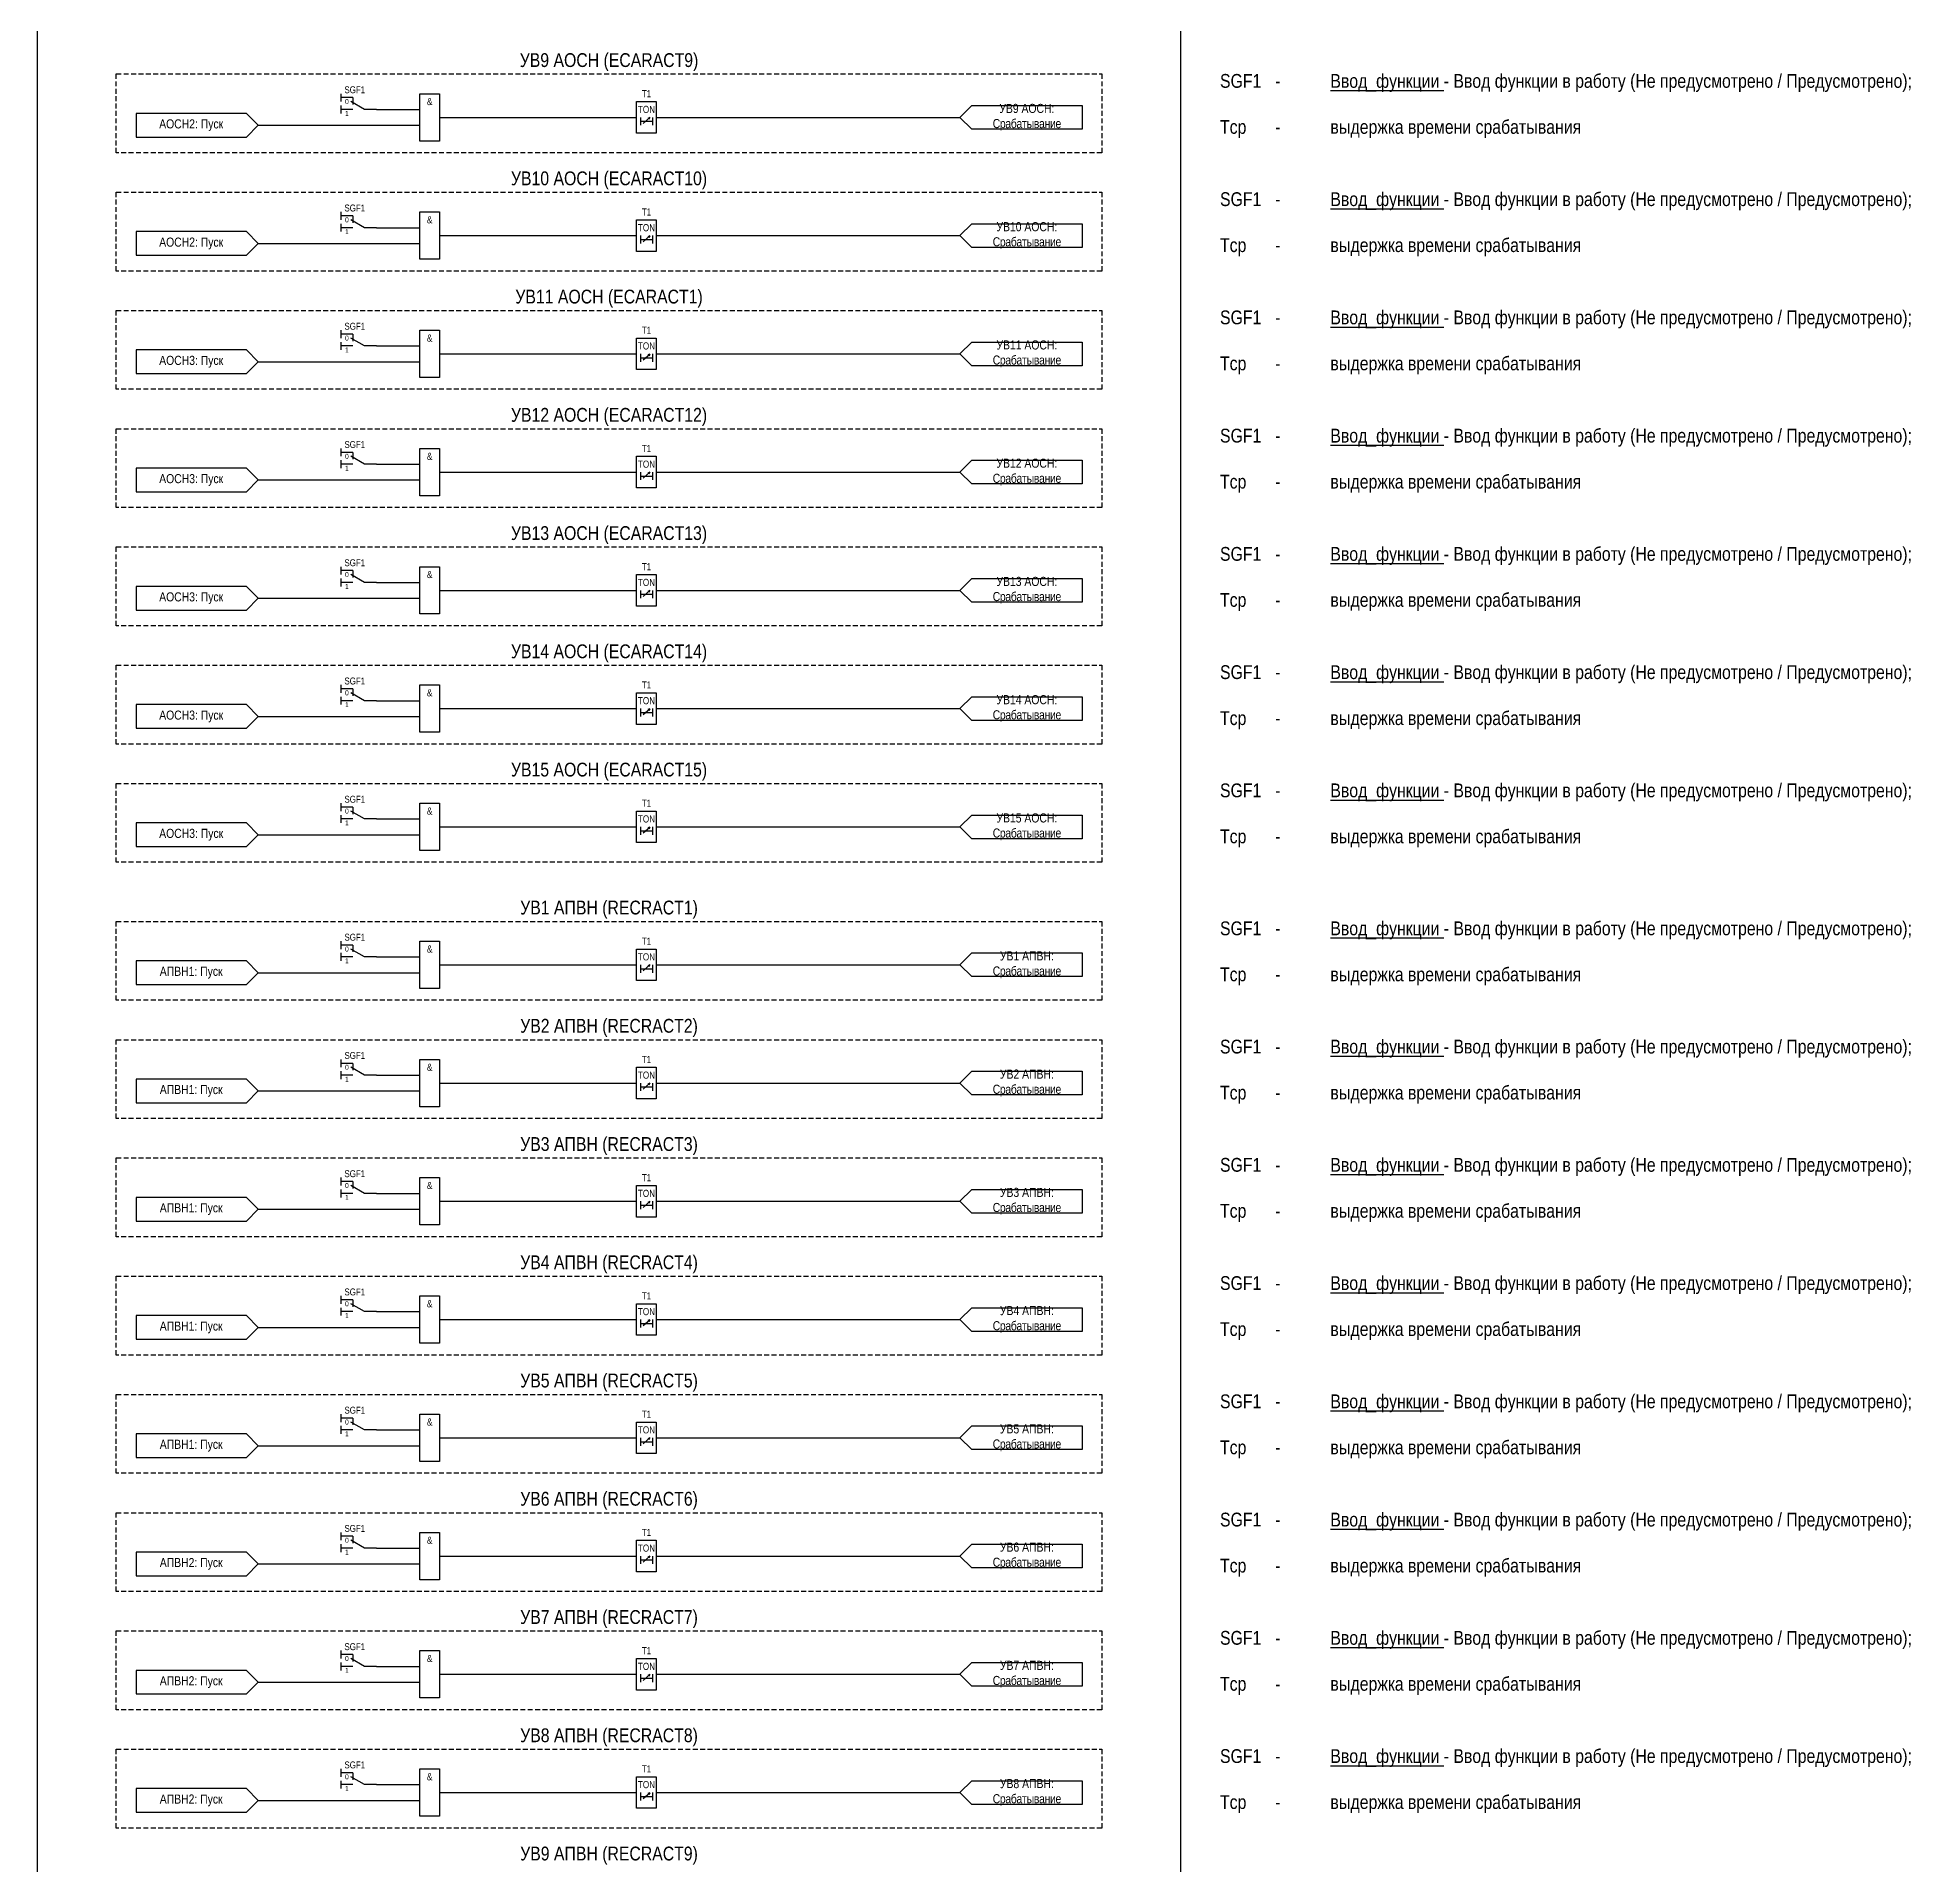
# Model space of a CAD drawing. Header units: millimetres. Extents: x -1017 to 1389, y -932 to 1669.
# Drawn here: x -1017 to -541.8, y 460.5 to 924.3 of the extents above; entities that cross this region are included whole.
import ezdxf
from ezdxf.enums import TextEntityAlignment as Align

# ---------------------------------------------------------------- set-up
doc = ezdxf.new("R2010")
doc.units = ezdxf.units.MM
doc.linetypes.add('штриховая2', pattern=[0.375, 0.25, -0.125])
doc.layers.add('Основная', color=7, linetype='Continuous')
doc.styles.add('2.5_Gost_RD', font='ARIALN.TTF', dxfattribs={"height": 2.5})
doc.styles.add('3.5_Gost_RD', font='ARIALN.TTF', dxfattribs={"height": 3.5})
doc.styles.add('Вывод', font='ARIALN.TTF', dxfattribs={"height": 2.5})
doc.styles.add('Компонент', font='ARIALN.TTF', dxfattribs={"height": 3.5})

# ---------------------------------------------------------------- blocks, each defined once
blk = doc.blocks.new('*U79')
at = {"layer": 'Основная', "color": 0}
blk.add_line((0, 0), (7, 4), dxfattribs=at)
at = {"layer": 'Основная', "ltscale": 0.35}
blk.add_line((6, 6), (6, 2.5), dxfattribs=at)
blk = doc.blocks.new('*U91')
at = {"layer": 'Основная', "color": 0}
for p, q in [((-3, 6), (-9, 6)), ((-3, 0), (-9, 0)), ((9, 0), (3, 0))]:
    blk.add_line(p, q, dxfattribs=at)
at = {"layer": 'Основная', "ltscale": 0.25, "xscale": -1}
blk.add_blockref('*U79', (3, 0), dxfattribs=at)
at = {"layer": 'Основная'}
for tag, height, style, p in [('ОУ', 3.5, 'Компонент', (-2, 10)), ('В1', 2.5, 'Вывод', (-13, 6)), ('В2', 2.5, 'Вывод', (-6, 4)), ('В3', 2.5, 'Вывод', (-6, -2))]:
    blk.add_attdef(tag, text='', height=height, dxfattribs=dict(at, style=style)).set_placement(p, align=Align.MIDDLE_CENTER)

msp = doc.modelspace()

# ---------------------------------------------------------------- linework, layer by layer
at = {"ltscale": 100}
for p, q in [((-863.3, 902.46), (-861.63, 903.95)), ((-861.63, 903.95), (-862.15, 903.73)), ((-861.63, 903.95), (-861.89, 903.48)), ((-863.3, 872.46), (-861.63, 873.95)), ((-861.63, 873.95), (-862.15, 873.73)), ((-861.63, 873.95), (-861.89, 873.48)), ((-863.3, 842.46), (-861.63, 843.95)), ((-861.63, 843.95), (-862.15, 843.73)), ((-861.63, 843.95), (-861.89, 843.48)), ((-863.3, 812.46), (-861.63, 813.95)), ((-861.63, 813.95), (-862.15, 813.73)), ((-861.63, 813.95), (-861.89, 813.48)), ((-863.3, 782.46), (-861.63, 783.95)), ((-861.63, 783.95), (-862.15, 783.73)), ((-861.63, 783.95), (-861.89, 783.48)), ((-863.3, 752.46), (-861.63, 753.95)), ((-861.63, 753.95), (-862.15, 753.73)), ((-861.63, 753.95), (-861.89, 753.48)), ((-863.3, 722.46), (-861.63, 723.95)), ((-861.63, 723.95), (-862.15, 723.73)), ((-861.63, 723.95), (-861.89, 723.48)), ((-863.3, 687.46), (-861.63, 688.95)), ((-861.63, 688.95), (-862.15, 688.73)), ((-861.63, 688.95), (-861.89, 688.48)), ((-863.3, 657.46), (-861.63, 658.95)), ((-861.63, 658.95), (-862.15, 658.73)), ((-861.63, 658.95), (-861.89, 658.48)), ((-863.3, 627.46), (-861.63, 628.95)), ((-861.63, 628.95), (-862.15, 628.73)), ((-861.63, 628.95), (-861.89, 628.48)), ((-863.3, 597.46), (-861.63, 598.95)), ((-861.63, 598.95), (-862.15, 598.73)), ((-861.63, 598.95), (-861.89, 598.48)), ((-863.3, 567.46), (-861.63, 568.95)), ((-861.63, 568.95), (-862.15, 568.73)), ((-861.63, 568.95), (-861.89, 568.48)), ((-863.3, 537.46), (-861.63, 538.95)), ((-861.63, 538.95), (-862.15, 538.73)), ((-861.63, 538.95), (-861.89, 538.48)), ((-863.3, 507.46), (-861.63, 508.95)), ((-861.63, 508.95), (-862.15, 508.73)), ((-861.63, 508.95), (-861.89, 508.48)), ((-863.3, 477.46), (-861.63, 478.95)), ((-861.63, 478.95), (-862.15, 478.73)), ((-861.63, 478.95), (-861.89, 478.48))]:
    msp.add_line(p, q, dxfattribs=at)
at = {"color": 3, "ltscale": 100}
msp.add_lwpolyline([(-1017, 1653), (-727, 1653), (-727, 0), (-1017, 0)], close=True, dxfattribs=at)
at = {"ltscale": 100}
for points in [[(-865, 908), (-860, 908), (-860, 900), (-865, 900)], [(-865, 878), (-860, 878), (-860, 870), (-865, 870)], [(-865, 848), (-860, 848), (-860, 840), (-865, 840)], [(-865, 818), (-860, 818), (-860, 810), (-865, 810)], [(-865, 788), (-860, 788), (-860, 780), (-865, 780)], [(-865, 758), (-860, 758), (-860, 750), (-865, 750)], [(-865, 728), (-860, 728), (-860, 720), (-865, 720)], [(-865, 693), (-860, 693), (-860, 685), (-865, 685)], [(-865, 663), (-860, 663), (-860, 655), (-865, 655)], [(-865, 633), (-860, 633), (-860, 625), (-865, 625)], [(-865, 603), (-860, 603), (-860, 595), (-865, 595)], [(-865, 573), (-860, 573), (-860, 565), (-865, 565)], [(-865, 543), (-860, 543), (-860, 535), (-865, 535)], [(-865, 513), (-860, 513), (-860, 505), (-865, 505)], [(-865, 483), (-860, 483), (-860, 475), (-865, 475)]]:
    msp.add_lwpolyline(points, close=True, dxfattribs=at)
for points in [[(-864, 904), (-864, 902)], [(-864, 903), (-861, 903)], [(-861, 904), (-861, 902)], [(-864, 874), (-864, 872)], [(-864, 873), (-861, 873)], [(-861, 874), (-861, 872)], [(-864, 844), (-864, 842)], [(-864, 843), (-861, 843)], [(-861, 844), (-861, 842)], [(-864, 814), (-864, 812)], [(-864, 813), (-861, 813)], [(-861, 814), (-861, 812)], [(-864, 784), (-864, 782)], [(-864, 783), (-861, 783)], [(-861, 784), (-861, 782)], [(-864, 754), (-864, 752)], [(-864, 753), (-861, 753)], [(-861, 754), (-861, 752)], [(-864, 724), (-864, 722)], [(-864, 723), (-861, 723)], [(-861, 724), (-861, 722)], [(-864, 689), (-864, 687)], [(-864, 688), (-861, 688)], [(-861, 689), (-861, 687)], [(-864, 659), (-864, 657)], [(-864, 658), (-861, 658)], [(-861, 659), (-861, 657)], [(-864, 629), (-864, 627)], [(-864, 628), (-861, 628)], [(-861, 629), (-861, 627)], [(-864, 599), (-864, 597)], [(-861, 599), (-861, 597)], [(-864, 598), (-861, 598)], [(-864, 569), (-864, 567)], [(-864, 568), (-861, 568)], [(-861, 569), (-861, 567)], [(-864, 539), (-864, 537)], [(-864, 538), (-861, 538)], [(-861, 539), (-861, 537)], [(-864, 509), (-864, 507)], [(-861, 509), (-861, 507)], [(-864, 508), (-861, 508)], [(-864, 479), (-864, 477)], [(-864, 478), (-861, 478)], [(-861, 479), (-861, 477)]]:
    msp.add_lwpolyline(points, dxfattribs=at)
at = {"layer": 'Основная', "ltscale": 100}
for p, q in [((-940, 910), (-940, 908)), ((-940, 907), (-940, 905)), ((-940, 880), (-940, 878)), ((-940, 877), (-940, 875)), ((-940, 850), (-940, 848)), ((-940, 847), (-940, 845)), ((-940, 820), (-940, 818)), ((-940, 817), (-940, 815)), ((-940, 790), (-940, 788)), ((-940, 787), (-940, 785)), ((-940, 760), (-940, 758)), ((-940, 757), (-940, 755)), ((-940, 730), (-940, 728)), ((-940, 727), (-940, 725)), ((-940, 695), (-940, 693)), ((-940, 692), (-940, 690)), ((-940, 665), (-940, 663)), ((-940, 662), (-940, 660)), ((-940, 635), (-940, 633)), ((-940, 632), (-940, 630)), ((-940, 605), (-940, 603)), ((-940, 602), (-940, 600)), ((-940, 575), (-940, 573)), ((-940, 572), (-940, 570)), ((-940, 545), (-940, 543)), ((-940, 542), (-940, 540)), ((-940, 515), (-940, 513)), ((-940, 512), (-940, 510)), ((-940, 485), (-940, 483)), ((-940, 482), (-940, 480))]:
    msp.add_line(p, q, dxfattribs=at)
at = {"layer": 'Основная', "linetype": 'штриховая2', "ltscale": 5}
for points in [[(-997, 915), (-747, 915), (-747, 895), (-997, 895)], [(-997, 885), (-747, 885), (-747, 865), (-997, 865)], [(-997, 855), (-747, 855), (-747, 835), (-997, 835)], [(-997, 825), (-747, 825), (-747, 805), (-997, 805)], [(-997, 795), (-747, 795), (-747, 775), (-997, 775)], [(-997, 765), (-747, 765), (-747, 745), (-997, 745)], [(-997, 735), (-747, 735), (-747, 715), (-997, 715)], [(-997, 700), (-747, 700), (-747, 680), (-997, 680)], [(-997, 670), (-747, 670), (-747, 650), (-997, 650)], [(-997, 640), (-747, 640), (-747, 620), (-997, 620)], [(-997, 610), (-747, 610), (-747, 590), (-997, 590)], [(-997, 580), (-747, 580), (-747, 560), (-997, 560)], [(-997, 550), (-747, 550), (-747, 530), (-997, 530)], [(-997, 520), (-747, 520), (-747, 500), (-997, 500)], [(-997, 490), (-747, 490), (-747, 470), (-997, 470)]]:
    msp.add_lwpolyline(points, close=True, dxfattribs=at)
at = {"layer": 'Основная', "ltscale": 100}
for points in [[(-920, 901), (-920, 910), (-915, 910), (-915, 898), (-920, 898), (-920, 901)], [(-961, 902), (-964, 905), (-992, 905), (-992, 899), (-964, 899), (-961, 902)], [(-931, 906), (-920, 906)], [(-915, 904), (-865, 904)], [(-860, 904), (-783, 904)], [(-961, 902), (-920, 902)], [(-920, 871), (-920, 880), (-915, 880), (-915, 868), (-920, 868), (-920, 871)], [(-961, 872), (-964, 875), (-992, 875), (-992, 869), (-964, 869), (-961, 872)], [(-931, 876), (-920, 876)], [(-961, 872), (-920, 872)], [(-915, 874), (-865, 874)], [(-860, 874), (-783, 874)], [(-931, 846), (-920, 846)], [(-920, 841), (-920, 850), (-915, 850), (-915, 838), (-920, 838), (-920, 841)], [(-961, 842), (-964, 845), (-992, 845), (-992, 839), (-964, 839), (-961, 842)], [(-961, 842), (-920, 842)], [(-915, 844), (-865, 844)], [(-860, 844), (-783, 844)], [(-920, 811), (-920, 820), (-915, 820), (-915, 808), (-920, 808), (-920, 811)], [(-961, 812), (-964, 815), (-992, 815), (-992, 809), (-964, 809), (-961, 812)], [(-931, 816), (-920, 816)], [(-915, 814), (-865, 814)], [(-860, 814), (-783, 814)], [(-961, 812), (-920, 812)], [(-920, 781), (-920, 790), (-915, 790), (-915, 778), (-920, 778), (-920, 781)], [(-961, 782), (-964, 785), (-992, 785), (-992, 779), (-964, 779), (-961, 782)], [(-931, 786), (-920, 786)], [(-961, 782), (-920, 782)], [(-915, 784), (-865, 784)], [(-860, 784), (-783, 784)], [(-931, 756), (-920, 756)], [(-920, 751), (-920, 760), (-915, 760), (-915, 748), (-920, 748), (-920, 751)], [(-961, 752), (-964, 755), (-992, 755), (-992, 749), (-964, 749), (-961, 752)], [(-961, 752), (-920, 752)], [(-915, 754), (-865, 754)], [(-860, 754), (-783, 754)], [(-920, 721), (-920, 730), (-915, 730), (-915, 718), (-920, 718), (-920, 721)], [(-961, 722), (-964, 725), (-992, 725), (-992, 719), (-964, 719), (-961, 722)], [(-931, 726), (-920, 726)], [(-915, 724), (-865, 724)], [(-860, 724), (-783, 724)], [(-961, 722), (-920, 722)], [(-920, 686), (-920, 695), (-915, 695), (-915, 683), (-920, 683), (-920, 686)], [(-961, 687), (-964, 690), (-992, 690), (-992, 684), (-964, 684), (-961, 687)], [(-931, 691), (-920, 691)], [(-961, 687), (-920, 687)], [(-915, 689), (-865, 689)], [(-860, 689), (-783, 689)], [(-931, 661), (-920, 661)], [(-920, 656), (-920, 665), (-915, 665), (-915, 653), (-920, 653), (-920, 656)], [(-961, 657), (-964, 660), (-992, 660), (-992, 654), (-964, 654), (-961, 657)], [(-961, 657), (-920, 657)], [(-915, 659), (-865, 659)], [(-860, 659), (-783, 659)], [(-920, 626), (-920, 635), (-915, 635), (-915, 623), (-920, 623), (-920, 626)], [(-961, 627), (-964, 630), (-992, 630), (-992, 624), (-964, 624), (-961, 627)], [(-931, 631), (-920, 631)], [(-915, 629), (-865, 629)], [(-860, 629), (-783, 629)], [(-961, 627), (-920, 627)], [(-920, 596), (-920, 605), (-915, 605), (-915, 593), (-920, 593), (-920, 596)], [(-961, 597), (-964, 600), (-992, 600), (-992, 594), (-964, 594), (-961, 597)], [(-931, 601), (-920, 601)], [(-915, 599), (-865, 599)], [(-860, 599), (-783, 599)], [(-961, 597), (-920, 597)], [(-920, 566), (-920, 575), (-915, 575), (-915, 563), (-920, 563), (-920, 566)], [(-931, 571), (-920, 571)], [(-961, 567), (-964, 570), (-992, 570), (-992, 564), (-964, 564), (-961, 567)], [(-961, 567), (-920, 567)], [(-915, 569), (-865, 569)], [(-860, 569), (-783, 569)], [(-920, 536), (-920, 545), (-915, 545), (-915, 533), (-920, 533), (-920, 536)], [(-961, 537), (-964, 540), (-992, 540), (-992, 534), (-964, 534), (-961, 537)], [(-961, 537), (-920, 537)], [(-931, 541), (-920, 541)], [(-915, 539), (-865, 539)], [(-860, 539), (-783, 539)], [(-920, 506), (-920, 515), (-915, 515), (-915, 503), (-920, 503), (-920, 506)], [(-961, 507), (-964, 510), (-992, 510), (-992, 504), (-964, 504), (-961, 507)], [(-931, 511), (-920, 511)], [(-915, 509), (-865, 509)], [(-860, 509), (-783, 509)], [(-961, 507), (-920, 507)], [(-920, 476), (-920, 485), (-915, 485), (-915, 473), (-920, 473), (-920, 476)], [(-961, 477), (-964, 480), (-992, 480), (-992, 474), (-964, 474), (-961, 477)], [(-931, 481), (-920, 481)], [(-961, 477), (-920, 477)], [(-915, 479), (-865, 479)], [(-860, 479), (-783, 479)]]:
    msp.add_lwpolyline(points, dxfattribs=at)
for points in [[(-752, 907), (-752, 901), (-780, 901), (-783, 904), (-780, 907)], [(-752, 877), (-752, 871), (-780, 871), (-783, 874), (-780, 877)], [(-752, 847), (-752, 841), (-780, 841), (-783, 844), (-780, 847)], [(-752, 817), (-752, 811), (-780, 811), (-783, 814), (-780, 817)], [(-752, 787), (-752, 781), (-780, 781), (-783, 784), (-780, 787)], [(-752, 757), (-752, 751), (-780, 751), (-783, 754), (-780, 757)], [(-752, 727), (-752, 721), (-780, 721), (-783, 724), (-780, 727)], [(-752, 692), (-752, 686), (-780, 686), (-783, 689), (-780, 692)], [(-752, 662), (-752, 656), (-780, 656), (-783, 659), (-780, 662)], [(-752, 632), (-752, 626), (-780, 626), (-783, 629), (-780, 632)], [(-752, 602), (-752, 596), (-780, 596), (-783, 599), (-780, 602)], [(-752, 572), (-752, 566), (-780, 566), (-783, 569), (-780, 572)], [(-752, 542), (-752, 536), (-780, 536), (-783, 539), (-780, 542)], [(-752, 512), (-752, 506), (-780, 506), (-783, 509), (-780, 512)], [(-752, 482), (-752, 476), (-780, 476), (-783, 479), (-780, 482)]]:
    msp.add_lwpolyline(points, close=True, dxfattribs=at)

# ---------------------------------------------------------------- block references
at = {"layer": 'Основная', "ltscale": 0.25}
ref = msp.add_blockref('*U91', (-935.5, 906), dxfattribs=dict(at, xscale=0.5, yscale=0.5, zscale=0.5))
ref.add_attrib('ОУ', 'SGF1', dxfattribs={"height": 1.75, "style": 'Компонент'}).set_placement((-936.5, 911), align=Align.MIDDLE_CENTER)
ref.add_attrib('В2', '0', dxfattribs={"height": 1.25, "style": 'Вывод'}).set_placement((-938.5, 908), align=Align.MIDDLE_CENTER)
ref.add_attrib('В3', '1', dxfattribs={"height": 1.25, "style": 'Вывод'}).set_placement((-938.5, 905), align=Align.MIDDLE_CENTER)
ref = msp.add_blockref('*U91', (-935.5, 876), dxfattribs=dict(at, xscale=0.5, yscale=0.5, zscale=0.5))
ref.add_attrib('ОУ', 'SGF1', dxfattribs={"height": 1.75, "style": 'Компонент'}).set_placement((-936.5, 881), align=Align.MIDDLE_CENTER)
ref.add_attrib('В2', '0', dxfattribs={"height": 1.25, "style": 'Вывод'}).set_placement((-938.5, 878), align=Align.MIDDLE_CENTER)
ref.add_attrib('В3', '1', dxfattribs={"height": 1.25, "style": 'Вывод'}).set_placement((-938.5, 875), align=Align.MIDDLE_CENTER)
ref = msp.add_blockref('*U91', (-935.5, 846), dxfattribs=dict(at, xscale=0.5, yscale=0.5, zscale=0.5))
ref.add_attrib('ОУ', 'SGF1', dxfattribs={"height": 1.75, "style": 'Компонент'}).set_placement((-936.5, 851), align=Align.MIDDLE_CENTER)
ref.add_attrib('В2', '0', dxfattribs={"height": 1.25, "style": 'Вывод'}).set_placement((-938.5, 848), align=Align.MIDDLE_CENTER)
ref.add_attrib('В3', '1', dxfattribs={"height": 1.25, "style": 'Вывод'}).set_placement((-938.5, 845), align=Align.MIDDLE_CENTER)
ref = msp.add_blockref('*U91', (-935.5, 816), dxfattribs=dict(at, xscale=0.5, yscale=0.5, zscale=0.5))
ref.add_attrib('ОУ', 'SGF1', dxfattribs={"height": 1.75, "style": 'Компонент'}).set_placement((-936.5, 821), align=Align.MIDDLE_CENTER)
ref.add_attrib('В2', '0', dxfattribs={"height": 1.25, "style": 'Вывод'}).set_placement((-938.5, 818), align=Align.MIDDLE_CENTER)
ref.add_attrib('В3', '1', dxfattribs={"height": 1.25, "style": 'Вывод'}).set_placement((-938.5, 815), align=Align.MIDDLE_CENTER)
ref = msp.add_blockref('*U91', (-935.5, 786), dxfattribs=dict(at, xscale=0.5, yscale=0.5, zscale=0.5))
ref.add_attrib('ОУ', 'SGF1', dxfattribs={"height": 1.75, "style": 'Компонент'}).set_placement((-936.5, 791), align=Align.MIDDLE_CENTER)
ref.add_attrib('В2', '0', dxfattribs={"height": 1.25, "style": 'Вывод'}).set_placement((-938.5, 788), align=Align.MIDDLE_CENTER)
ref.add_attrib('В3', '1', dxfattribs={"height": 1.25, "style": 'Вывод'}).set_placement((-938.5, 785), align=Align.MIDDLE_CENTER)
ref = msp.add_blockref('*U91', (-935.5, 756), dxfattribs=dict(at, xscale=0.5, yscale=0.5, zscale=0.5))
ref.add_attrib('ОУ', 'SGF1', dxfattribs={"height": 1.75, "style": 'Компонент'}).set_placement((-936.5, 761), align=Align.MIDDLE_CENTER)
ref.add_attrib('В2', '0', dxfattribs={"height": 1.25, "style": 'Вывод'}).set_placement((-938.5, 758), align=Align.MIDDLE_CENTER)
ref.add_attrib('В3', '1', dxfattribs={"height": 1.25, "style": 'Вывод'}).set_placement((-938.5, 755), align=Align.MIDDLE_CENTER)
ref = msp.add_blockref('*U91', (-935.5, 726), dxfattribs=dict(at, xscale=0.5, yscale=0.5, zscale=0.5))
ref.add_attrib('ОУ', 'SGF1', dxfattribs={"height": 1.75, "style": 'Компонент'}).set_placement((-936.5, 731), align=Align.MIDDLE_CENTER)
ref.add_attrib('В2', '0', dxfattribs={"height": 1.25, "style": 'Вывод'}).set_placement((-938.5, 728), align=Align.MIDDLE_CENTER)
ref.add_attrib('В3', '1', dxfattribs={"height": 1.25, "style": 'Вывод'}).set_placement((-938.5, 725), align=Align.MIDDLE_CENTER)
ref = msp.add_blockref('*U91', (-935.5, 691), dxfattribs=dict(at, xscale=0.5, yscale=0.5, zscale=0.5))
ref.add_attrib('ОУ', 'SGF1', dxfattribs={"height": 1.75, "style": 'Компонент'}).set_placement((-936.5, 696), align=Align.MIDDLE_CENTER)
ref.add_attrib('В2', '0', dxfattribs={"height": 1.25, "style": 'Вывод'}).set_placement((-938.5, 693), align=Align.MIDDLE_CENTER)
ref.add_attrib('В3', '1', dxfattribs={"height": 1.25, "style": 'Вывод'}).set_placement((-938.5, 690), align=Align.MIDDLE_CENTER)
ref = msp.add_blockref('*U91', (-935.5, 661), dxfattribs=dict(at, xscale=0.5, yscale=0.5, zscale=0.5))
ref.add_attrib('ОУ', 'SGF1', dxfattribs={"height": 1.75, "style": 'Компонент'}).set_placement((-936.5, 666), align=Align.MIDDLE_CENTER)
ref.add_attrib('В2', '0', dxfattribs={"height": 1.25, "style": 'Вывод'}).set_placement((-938.5, 663), align=Align.MIDDLE_CENTER)
ref.add_attrib('В3', '1', dxfattribs={"height": 1.25, "style": 'Вывод'}).set_placement((-938.5, 660), align=Align.MIDDLE_CENTER)
ref = msp.add_blockref('*U91', (-935.5, 631), dxfattribs=dict(at, xscale=0.5, yscale=0.5, zscale=0.5))
ref.add_attrib('ОУ', 'SGF1', dxfattribs={"height": 1.75, "style": 'Компонент'}).set_placement((-936.5, 636), align=Align.MIDDLE_CENTER)
ref.add_attrib('В2', '0', dxfattribs={"height": 1.25, "style": 'Вывод'}).set_placement((-938.5, 633), align=Align.MIDDLE_CENTER)
ref.add_attrib('В3', '1', dxfattribs={"height": 1.25, "style": 'Вывод'}).set_placement((-938.5, 630), align=Align.MIDDLE_CENTER)
ref = msp.add_blockref('*U91', (-935.5, 601), dxfattribs=dict(at, xscale=0.5, yscale=0.5, zscale=0.5))
ref.add_attrib('ОУ', 'SGF1', dxfattribs={"height": 1.75, "style": 'Компонент'}).set_placement((-936.5, 606), align=Align.MIDDLE_CENTER)
ref.add_attrib('В2', '0', dxfattribs={"height": 1.25, "style": 'Вывод'}).set_placement((-938.5, 603), align=Align.MIDDLE_CENTER)
ref.add_attrib('В3', '1', dxfattribs={"height": 1.25, "style": 'Вывод'}).set_placement((-938.5, 600), align=Align.MIDDLE_CENTER)
ref = msp.add_blockref('*U91', (-935.5, 571), dxfattribs=dict(at, xscale=0.5, yscale=0.5, zscale=0.5))
ref.add_attrib('ОУ', 'SGF1', dxfattribs={"height": 1.75, "style": 'Компонент'}).set_placement((-936.5, 576), align=Align.MIDDLE_CENTER)
ref.add_attrib('В2', '0', dxfattribs={"height": 1.25, "style": 'Вывод'}).set_placement((-938.5, 573), align=Align.MIDDLE_CENTER)
ref.add_attrib('В3', '1', dxfattribs={"height": 1.25, "style": 'Вывод'}).set_placement((-938.5, 570), align=Align.MIDDLE_CENTER)
ref = msp.add_blockref('*U91', (-935.5, 541), dxfattribs=dict(at, xscale=0.5, yscale=0.5, zscale=0.5))
ref.add_attrib('ОУ', 'SGF1', dxfattribs={"height": 1.75, "style": 'Компонент'}).set_placement((-936.5, 546), align=Align.MIDDLE_CENTER)
ref.add_attrib('В2', '0', dxfattribs={"height": 1.25, "style": 'Вывод'}).set_placement((-938.5, 543), align=Align.MIDDLE_CENTER)
ref.add_attrib('В3', '1', dxfattribs={"height": 1.25, "style": 'Вывод'}).set_placement((-938.5, 540), align=Align.MIDDLE_CENTER)
ref = msp.add_blockref('*U91', (-935.5, 511), dxfattribs=dict(at, xscale=0.5, yscale=0.5, zscale=0.5))
ref.add_attrib('ОУ', 'SGF1', dxfattribs={"height": 1.75, "style": 'Компонент'}).set_placement((-936.5, 516), align=Align.MIDDLE_CENTER)
ref.add_attrib('В2', '0', dxfattribs={"height": 1.25, "style": 'Вывод'}).set_placement((-938.5, 513), align=Align.MIDDLE_CENTER)
ref.add_attrib('В3', '1', dxfattribs={"height": 1.25, "style": 'Вывод'}).set_placement((-938.5, 510), align=Align.MIDDLE_CENTER)
ref = msp.add_blockref('*U91', (-935.5, 481), dxfattribs=dict(at, xscale=0.5, yscale=0.5, zscale=0.5))
ref.add_attrib('ОУ', 'SGF1', dxfattribs={"height": 1.75, "style": 'Компонент'}).set_placement((-936.5, 486), align=Align.MIDDLE_CENTER)
ref.add_attrib('В2', '0', dxfattribs={"height": 1.25, "style": 'Вывод'}).set_placement((-938.5, 483), align=Align.MIDDLE_CENTER)
ref.add_attrib('В3', '1', dxfattribs={"height": 1.25, "style": 'Вывод'}).set_placement((-938.5, 480), align=Align.MIDDLE_CENTER)

# ---------------------------------------------------------------- texts
at = {"color": 30, "ltscale": 100, "char_height": 3.5, "style": '3.5_Gost_RD'}
for s, insert, width, attachment_point in [('УВ9 АОСН (ECARACT9)', (-872, 918), 250, 5), ('SGF1^I-^I{\\LВвод_функции} - Ввод функции в работу (Не предусмотрено / Предусмотрено);\\P\\PTср^I- ^Iвыдержка времени срабатывания', (-717, 915), 176, 1), ('УВ10 АОСН (ECARACT10)', (-872, 888), 250, 5), ('SGF1^I-^I{\\LВвод_функции} - Ввод функции в работу (Не предусмотрено / Предусмотрено);\\P\\PTср^I- ^Iвыдержка времени срабатывания', (-717, 885), 176, 1), ('УВ11 АОСН (ECARACT1)', (-872, 858), 250, 5), ('SGF1^I-^I{\\LВвод_функции} - Ввод функции в работу (Не предусмотрено / Предусмотрено);\\P\\PTср^I- ^Iвыдержка времени срабатывания', (-717, 855), 176, 1), ('УВ12 АОСН (ECARACT12)', (-872, 828), 250, 5), ('SGF1^I-^I{\\LВвод_функции} - Ввод функции в работу (Не предусмотрено / Предусмотрено);\\P\\PTср^I- ^Iвыдержка времени срабатывания', (-717, 825), 176, 1), ('УВ13 АОСН (ECARACT13)', (-872, 798), 250, 5), ('SGF1^I-^I{\\LВвод_функции} - Ввод функции в работу (Не предусмотрено / Предусмотрено);\\P\\PTср^I- ^Iвыдержка времени срабатывания', (-717, 795), 176, 1), ('УВ14 АОСН (ECARACT14)', (-872, 768), 250, 5), ('SGF1^I-^I{\\LВвод_функции} - Ввод функции в работу (Не предусмотрено / Предусмотрено);\\P\\PTср^I- ^Iвыдержка времени срабатывания', (-717, 765), 176, 1), ('УВ15 АОСН (ECARACT15)', (-872, 738), 250, 5), ('SGF1^I-^I{\\LВвод_функции} - Ввод функции в работу (Не предусмотрено / Предусмотрено);\\P\\PTср^I- ^Iвыдержка времени срабатывания', (-717, 735), 176, 1), ('УВ1 АПВН (RECRACT1)', (-872, 703), 250, 5), ('SGF1^I-^I{\\LВвод_функции} - Ввод функции в работу (Не предусмотрено / Предусмотрено);\\P\\PTср^I- ^Iвыдержка времени срабатывания', (-717, 700), 176, 1), ('УВ2 АПВН (RECRACT2)', (-872, 673), 250, 5), ('SGF1^I-^I{\\LВвод_функции} - Ввод функции в работу (Не предусмотрено / Предусмотрено);\\P\\PTср^I- ^Iвыдержка времени срабатывания', (-717, 670), 176, 1), ('УВ3 АПВН (RECRACT3)', (-872, 643), 250, 5), ('SGF1^I-^I{\\LВвод_функции} - Ввод функции в работу (Не предусмотрено / Предусмотрено);\\P\\PTср^I- ^Iвыдержка времени срабатывания', (-717, 640), 176, 1), ('УВ4 АПВН (RECRACT4)', (-872, 613), 250, 5), ('SGF1^I-^I{\\LВвод_функции} - Ввод функции в работу (Не предусмотрено / Предусмотрено);\\P\\PTср^I- ^Iвыдержка времени срабатывания', (-717, 610), 176, 1), ('УВ5 АПВН (RECRACT5)', (-872, 583), 250, 5), ('SGF1^I-^I{\\LВвод_функции} - Ввод функции в работу (Не предусмотрено / Предусмотрено);\\P\\PTср^I- ^Iвыдержка времени срабатывания', (-717, 580), 176, 1), ('УВ6 АПВН (RECRACT6)', (-872, 553), 250, 5), ('SGF1^I-^I{\\LВвод_функции} - Ввод функции в работу (Не предусмотрено / Предусмотрено);\\P\\PTср^I- ^Iвыдержка времени срабатывания', (-717, 550), 176, 1), ('УВ7 АПВН (RECRACT7)', (-872, 523), 250, 5), ('SGF1^I-^I{\\LВвод_функции} - Ввод функции в работу (Не предусмотрено / Предусмотрено);\\P\\PTср^I- ^Iвыдержка времени срабатывания', (-717, 520), 176, 1), ('УВ8 АПВН (RECRACT8)', (-872, 493), 250, 5), ('SGF1^I-^I{\\LВвод_функции} - Ввод функции в работу (Не предусмотрено / Предусмотрено);\\P\\PTср^I- ^Iвыдержка времени срабатывания', (-717, 490), 176, 1), ('УВ9 АПВН (RECRACT9)', (-872, 463), 250, 5)]:
    msp.add_mtext(s, dxfattribs=dict(at, insert=insert, width=width, attachment_point=attachment_point))
at = {"ltscale": 100, "char_height": 1.8, "width": 5, "attachment_point": 5, "style": '2.5_Gost_RD'}
for s, insert in [('T1', (-862.5, 910)), ('TON', (-862.5, 906)), ('T1', (-862.5, 880)), ('TON', (-862.5, 876)), ('T1', (-862.5, 850)), ('TON', (-862.5, 846)), ('T1', (-862.5, 820)), ('TON', (-862.5, 816)), ('T1', (-862.5, 790)), ('TON', (-862.5, 786)), ('T1', (-862.5, 760)), ('TON', (-862.5, 756)), ('T1', (-862.5, 730)), ('TON', (-862.5, 726)), ('T1', (-862.5, 695)), ('TON', (-862.5, 691)), ('T1', (-862.5, 665)), ('TON', (-862.5, 661)), ('T1', (-862.5, 635)), ('TON', (-862.5, 631)), ('T1', (-862.5, 605)), ('TON', (-862.5, 601)), ('T1', (-862.5, 575)), ('TON', (-862.5, 571)), ('TON', (-862.5, 541)), ('T1', (-862.5, 545)), ('T1', (-862.5, 515)), ('TON', (-862.5, 511)), ('T1', (-862.5, 485)), ('TON', (-862.5, 481))]:
    msp.add_mtext(s, dxfattribs=dict(at, insert=insert))
at = {"layer": 'Основная', "ltscale": 100, "char_height": 1.8, "width": 5, "attachment_point": 5, "style": '2.5_Gost_RD'}
for insert in [(-917.5, 908), (-917.5, 878), (-917.5, 848), (-917.5, 818), (-917.5, 788), (-917.5, 758), (-917.5, 728), (-917.5, 693), (-917.5, 663), (-917.5, 633), (-917.5, 603), (-917.5, 573), (-917.5, 543), (-917.5, 513), (-917.5, 483)]:
    msp.add_mtext('&', dxfattribs=dict(at, insert=insert))
at = {"layer": 'Основная', "color": 0, "ltscale": 100, "char_height": 2.3, "width": 28, "attachment_point": 5, "style": '2.5_Gost_RD'}
for s, insert in [('{\\C256;АОСН2: Пуск}', (-978, 902)), ('{\\C256;УВ9 АОСН: \\T0.95;Срабатывание}', (-766, 904)), ('{\\C256;УВ10 АОСН: \\T0.95;Срабатывание}', (-766, 874)), ('{\\C256;АОСН2: Пуск}', (-978, 872)), ('{\\C256;УВ11 АОСН: \\T0.95;Срабатывание}', (-766, 844)), ('{\\C256;АОСН3: Пуск}', (-978, 842)), ('{\\C256;УВ12 АОСН: \\T0.95;Срабатывание}', (-766, 814)), ('{\\C256;АОСН3: Пуск}', (-978, 812)), ('{\\C256;УВ13 АОСН: \\T0.95;Срабатывание}', (-766, 784)), ('{\\C256;АОСН3: Пуск}', (-978, 782)), ('{\\C256;УВ14 АОСН: \\T0.95;Срабатывание}', (-766, 754)), ('{\\C256;АОСН3: Пуск}', (-978, 752)), ('{\\C256;УВ15 АОСН: \\T0.95;Срабатывание}', (-766, 724)), ('{\\C256;АОСН3: Пуск}', (-978, 722)), ('{\\C256;УВ1 АПВН: \\T0.95;Срабатывание}', (-766, 689)), ('{\\C256;АПВН1: Пуск}', (-978, 687)), ('{\\C256;УВ2 АПВН: \\T0.95;Срабатывание}', (-766, 659)), ('{\\C256;АПВН1: Пуск}', (-978, 657)), ('{\\C256;УВ3 АПВН: \\T0.95;Срабатывание}', (-766, 629)), ('{\\C256;АПВН1: Пуск}', (-978, 627)), ('{\\C256;УВ4 АПВН: \\T0.95;Срабатывание}', (-766, 599)), ('{\\C256;АПВН1: Пуск}', (-978, 597)), ('{\\C256;УВ5 АПВН: \\T0.95;Срабатывание}', (-766, 569)), ('{\\C256;АПВН1: Пуск}', (-978, 567)), ('{\\C256;УВ6 АПВН: \\T0.95;Срабатывание}', (-766, 539)), ('{\\C256;АПВН2: Пуск}', (-978, 537)), ('{\\C256;АПВН2: Пуск}', (-978, 507)), ('{\\C256;УВ7 АПВН: \\T0.95;Срабатывание}', (-766, 509)), ('{\\C256;УВ8 АПВН: \\T0.95;Срабатывание}', (-766, 479)), ('{\\C256;АПВН2: Пуск}', (-978, 477))]:
    msp.add_mtext(s, dxfattribs=dict(at, insert=insert))

doc.saveas('drawing.dxf')
